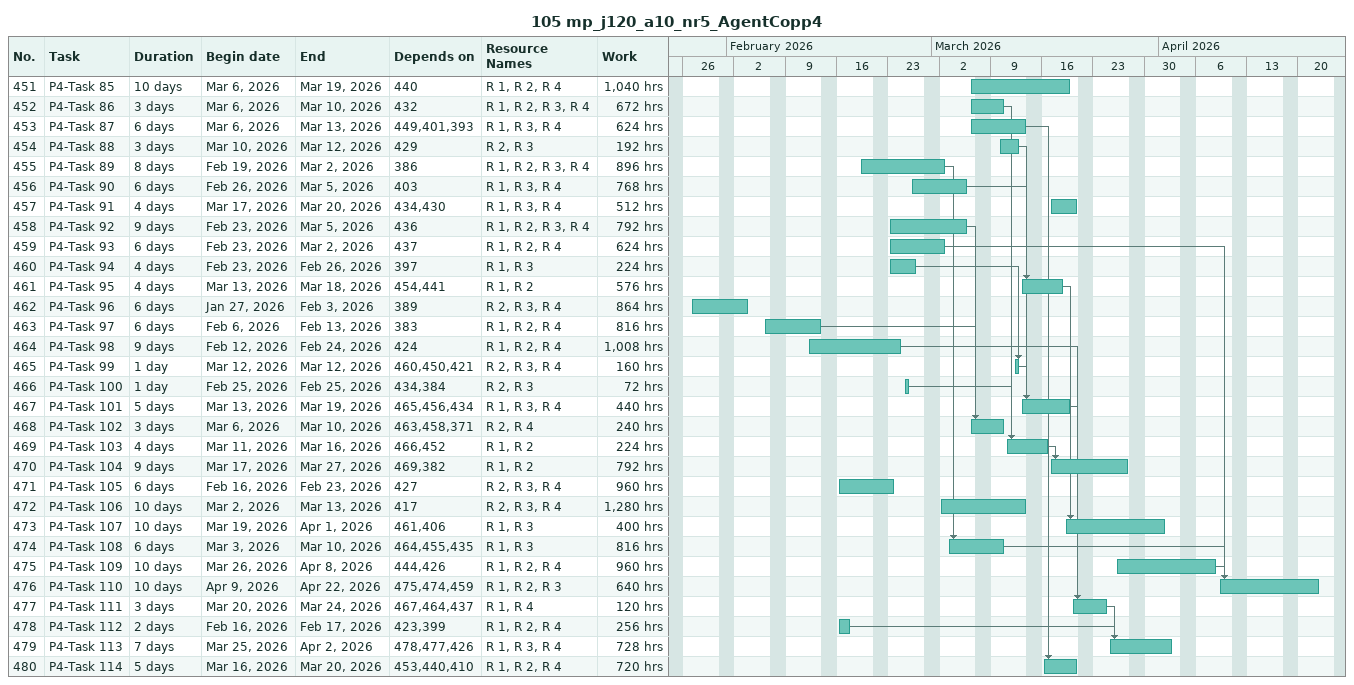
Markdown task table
105 mp_j120_a10_nr5_AgentCopp4

| ID | Task | Duration | Start | Finish | Predecessors | Resources | Work (h) |
|---|---|---|---|---|---|---|---|
| 451 | P4-Task 85 | 10d | 2026-03-06 | 2026-03-19 | 440 | R 1, R 2, R 4 | 1040 |
| 452 | P4-Task 86 | 3d | 2026-03-06 | 2026-03-10 | 432 | R 1, R 2, R 3, R 4 | 672 |
| 453 | P4-Task 87 | 6d | 2026-03-06 | 2026-03-13 | 449, 401, 393 | R 1, R 3, R 4 | 624 |
| 454 | P4-Task 88 | 3d | 2026-03-10 | 2026-03-12 | 429 | R 2, R 3 | 192 |
| 455 | P4-Task 89 | 8d | 2026-02-19 | 2026-03-02 | 386 | R 1, R 2, R 3, R 4 | 896 |
| 456 | P4-Task 90 | 6d | 2026-02-26 | 2026-03-05 | 403 | R 1, R 3, R 4 | 768 |
| 457 | P4-Task 91 | 4d | 2026-03-17 | 2026-03-20 | 434, 430 | R 1, R 3, R 4 | 512 |
| 458 | P4-Task 92 | 9d | 2026-02-23 | 2026-03-05 | 436 | R 1, R 2, R 3, R 4 | 792 |
| 459 | P4-Task 93 | 6d | 2026-02-23 | 2026-03-02 | 437 | R 1, R 2, R 4 | 624 |
| 460 | P4-Task 94 | 4d | 2026-02-23 | 2026-02-26 | 397 | R 1, R 3 | 224 |
| 461 | P4-Task 95 | 4d | 2026-03-13 | 2026-03-18 | 454, 441 | R 1, R 2 | 576 |
| 462 | P4-Task 96 | 6d | 2026-01-27 | 2026-02-03 | 389 | R 2, R 3, R 4 | 864 |
| 463 | P4-Task 97 | 6d | 2026-02-06 | 2026-02-13 | 383 | R 1, R 2, R 4 | 816 |
| 464 | P4-Task 98 | 9d | 2026-02-12 | 2026-02-24 | 424 | R 1, R 2, R 4 | 1008 |
| 465 | P4-Task 99 | 1d | 2026-03-12 | 2026-03-12 | 460, 450, 421 | R 2, R 3, R 4 | 160 |
| 466 | P4-Task 100 | 1d | 2026-02-25 | 2026-02-25 | 434, 384 | R 2, R 3 | 72 |
| 467 | P4-Task 101 | 5d | 2026-03-13 | 2026-03-19 | 465, 456, 434 | R 1, R 3, R 4 | 440 |
| 468 | P4-Task 102 | 3d | 2026-03-06 | 2026-03-10 | 463, 458, 371 | R 2, R 4 | 240 |
| 469 | P4-Task 103 | 4d | 2026-03-11 | 2026-03-16 | 466, 452 | R 1, R 2 | 224 |
| 470 | P4-Task 104 | 9d | 2026-03-17 | 2026-03-27 | 469, 382 | R 1, R 2 | 792 |
| 471 | P4-Task 105 | 6d | 2026-02-16 | 2026-02-23 | 427 | R 2, R 3, R 4 | 960 |
| 472 | P4-Task 106 | 10d | 2026-03-02 | 2026-03-13 | 417 | R 2, R 3, R 4 | 1280 |
| 473 | P4-Task 107 | 10d | 2026-03-19 | 2026-04-01 | 461, 406 | R 1, R 3 | 400 |
| 474 | P4-Task 108 | 6d | 2026-03-03 | 2026-03-10 | 464, 455, 435 | R 1, R 3 | 816 |
| 475 | P4-Task 109 | 10d | 2026-03-26 | 2026-04-08 | 444, 426 | R 1, R 2, R 4 | 960 |
| 476 | P4-Task 110 | 10d | 2026-04-09 | 2026-04-22 | 475, 474, 459 | R 1, R 2, R 3 | 640 |
| 477 | P4-Task 111 | 3d | 2026-03-20 | 2026-03-24 | 467, 464, 437 | R 1, R 4 | 120 |
| 478 | P4-Task 112 | 2d | 2026-02-16 | 2026-02-17 | 423, 399 | R 1, R 2, R 4 | 256 |
| 479 | P4-Task 113 | 7d | 2026-03-25 | 2026-04-02 | 478, 477, 426 | R 1, R 3, R 4 | 728 |
| 480 | P4-Task 114 | 5d | 2026-03-16 | 2026-03-20 | 453, 440, 410 | R 1, R 2, R 4 | 720 |
